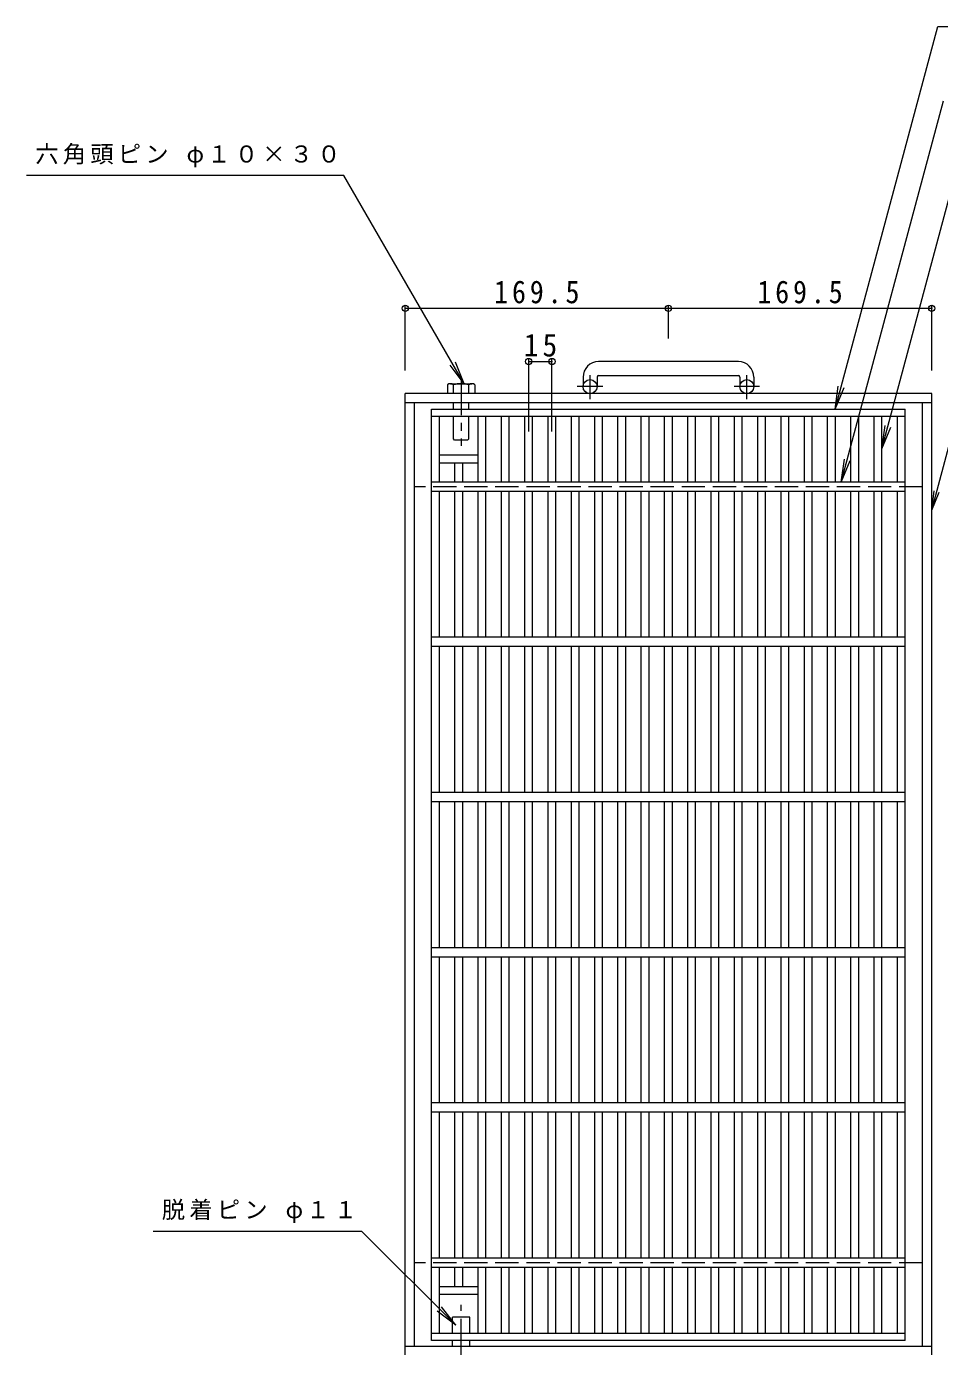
# Model space of a CAD drawing. Units: millimetres, scale not verified. Extents: x -894 to 884, y -688 to 618.
# Drawn here: x -894 to -306, y -249 to 601 of the extents above; entities that cross this region are included whole.
import ezdxf

# ---------------------------------------------------------------- set-up
doc = ezdxf.new("R2010")
doc.units = ezdxf.units.MM
doc.header["$LTSCALE"] = 5
doc.header["$PDMODE"] = 32
doc.header["$PDSIZE"] = 4
doc.linetypes.add('CHAIN1', pattern=[8, 5, -1, 1, -1])
doc.linetypes.add('DASHED3', pattern=[4, 3, -1])
for name, color, linetype, lineweight in [('A-1', 2, 'Continuous', 9), ('A-2', 3, 'Continuous', 9), ('A-4', 7, 'Continuous', 9), ('A-5', 7, 'Continuous', 9), ('A-9', 4, 'Continuous', 9)]:
    doc.layers.add(name, color=color, linetype=linetype, lineweight=lineweight)
doc.styles.add('ＭＳ ゴシック', font='')
doc.styles.get('ＭＳ ゴシック').set_extended_font_data('MS Gothic')

msp = doc.modelspace()

# ---------------------------------------------------------------- linework, layer by layer
at = {"layer": 'A-1'}
for p, q in [((-435.285, 385.27), (-525.285, 385.27)), ((-535.285, 375.27), (-535.285, 369.17)), ((-526.285, 375.27), (-526.285, 369.17)), ((-525.285, 376.27), (-435.285, 376.27)), ((-434.285, 375.27), (-434.285, 369.17)), ((-425.285, 375.27), (-425.285, 369.17)), ((-649.785, -255.33), (-649.785, 364.67)), ((-310.785, 364.67), (-649.785, 364.67)), ((-310.785, 358.67), (-649.785, 358.67)), ((-643.785, -249.33), (-643.785, 358.67)), ((-316.785, -249.33), (-316.785, 358.67)), ((-310.785, -255.33), (-310.785, 364.67)), ((-310.785, -249.33), (-649.785, -249.33))]:
    msp.add_line(p, q, dxfattribs=at)
at = {"layer": 'A-1', "linetype": 'CHAIN1'}
for p, q in [((-530.785, 361.063), (-530.785, 376.661)), ((-429.785, 361.063), (-429.785, 376.661)), ((-522.622, 369.17), (-539.029, 369.17)), ((-421.622, 369.17), (-438.029, 369.17))]:
    msp.add_line(p, q, dxfattribs=at)
at = {"layer": 'A-1', "linetype": 'DASHED3'}
for p, q in [((-316.785, 304.671), (-643.785, 304.671)), ((-316.785, -195.331), (-643.785, -195.331))]:
    msp.add_line(p, q, dxfattribs=at)
at = {"layer": 'A-1'}
for centre in [(-530.785, 369.17), (-429.785, 369.17)]:
    msp.add_circle(centre, 4.5, dxfattribs=at)
for centre, radius, start, end in [((-525.285, 375.27), 10, 90, 180), ((-435.285, 375.27), 10, 0, 90), ((-525.285, 375.27), 1, 90, 180), ((-435.285, 375.27), 1, 0, 90)]:
    msp.add_arc(centre, radius, start, end, dxfattribs=at)
at = {"layer": 'A-2'}
for p, q in [((-632.785, -245.33), (-632.785, 354.671)), ((-632.785, 354.671), (-327.785, 354.671)), ((-632.785, 350.17), (-327.785, 350.17)), ((-627.785, 307.67), (-627.785, 350.17)), ((-602.785, 307.67), (-602.785, 350.17)), ((-597.785, 307.67), (-597.785, 350.17)), ((-587.785, 307.67), (-587.785, 350.17)), ((-582.785, 307.67), (-582.785, 350.17)), ((-572.785, 307.67), (-572.785, 350.17)), ((-567.785, 307.67), (-567.785, 350.17)), ((-557.785, 307.67), (-557.785, 350.17)), ((-552.785, 307.67), (-552.785, 350.17)), ((-542.785, 307.67), (-542.785, 350.17)), ((-537.785, 307.67), (-537.785, 350.17)), ((-527.785, 307.67), (-527.785, 350.17)), ((-522.785, 307.67), (-522.785, 350.17)), ((-512.785, 307.67), (-512.785, 350.17)), ((-507.785, 307.67), (-507.785, 350.17)), ((-497.785, 307.67), (-497.785, 350.17)), ((-492.785, 307.67), (-492.785, 350.17)), ((-482.785, 307.67), (-482.785, 350.17)), ((-477.785, 307.67), (-477.785, 350.17)), ((-467.785, 307.67), (-467.785, 350.17)), ((-462.785, 307.67), (-462.785, 350.17)), ((-452.785, 307.67), (-452.785, 350.17)), ((-447.785, 307.67), (-447.785, 350.17)), ((-437.785, 307.67), (-437.785, 350.17)), ((-432.785, 307.67), (-432.785, 350.17)), ((-422.785, 307.67), (-422.785, 350.17)), ((-417.785, 307.67), (-417.785, 350.17)), ((-407.785, 307.67), (-407.785, 350.17)), ((-402.785, 307.67), (-402.785, 350.17)), ((-392.785, 307.67), (-392.785, 350.17)), ((-387.785, 307.67), (-387.785, 350.17)), ((-377.785, 307.67), (-377.785, 350.17)), ((-372.785, 307.67), (-372.785, 350.17)), ((-362.785, 307.67), (-362.785, 350.17)), ((-357.785, 307.67), (-357.785, 350.17)), ((-347.785, 307.67), (-347.785, 350.17)), ((-342.785, 307.67), (-342.785, 350.17)), ((-332.785, 307.67), (-332.785, 350.17)), ((-327.785, -245.33), (-327.785, 354.671)), ((-617.785, 307.67), (-617.785, 320.17)), ((-612.785, 307.67), (-612.785, 320.17)), ((-327.785, 307.67), (-632.785, 307.67)), ((-327.785, 301.67), (-632.785, 301.67)), ((-627.785, 207.67), (-627.785, 301.67)), ((-617.785, 207.67), (-617.785, 301.67)), ((-612.785, 207.67), (-612.785, 301.67)), ((-602.785, 207.67), (-602.785, 301.67)), ((-597.785, 207.67), (-597.785, 301.67)), ((-587.785, 207.67), (-587.785, 301.67)), ((-582.785, 207.67), (-582.785, 301.67)), ((-572.785, 207.67), (-572.785, 301.67)), ((-567.785, 207.67), (-567.785, 301.67)), ((-557.785, 207.67), (-557.785, 301.67)), ((-552.785, 207.67), (-552.785, 301.67)), ((-542.785, 207.67), (-542.785, 301.67)), ((-537.785, 207.67), (-537.785, 301.67)), ((-527.785, 207.67), (-527.785, 301.67)), ((-522.785, 207.67), (-522.785, 301.67)), ((-512.785, 207.67), (-512.785, 301.67)), ((-507.785, 207.67), (-507.785, 301.67)), ((-497.785, 207.67), (-497.785, 301.67)), ((-492.785, 207.67), (-492.785, 301.67)), ((-482.785, 207.67), (-482.785, 301.67)), ((-477.785, 207.67), (-477.785, 301.67)), ((-467.785, 207.67), (-467.785, 301.67)), ((-462.785, 207.67), (-462.785, 301.67)), ((-452.785, 207.67), (-452.785, 301.67)), ((-447.785, 207.67), (-447.785, 301.67)), ((-437.785, 207.67), (-437.785, 301.67)), ((-432.785, 207.67), (-432.785, 301.67)), ((-422.785, 207.67), (-422.785, 301.67)), ((-417.785, 207.67), (-417.785, 301.67)), ((-407.785, 207.67), (-407.785, 301.67)), ((-402.785, 207.67), (-402.785, 301.67)), ((-392.785, 207.67), (-392.785, 301.67)), ((-387.785, 207.67), (-387.785, 301.67)), ((-377.785, 207.67), (-377.785, 301.67)), ((-372.785, 207.67), (-372.785, 301.67)), ((-362.785, 207.67), (-362.785, 301.67)), ((-357.785, 207.67), (-357.785, 301.67)), ((-347.785, 207.67), (-347.785, 301.67)), ((-342.785, 207.67), (-342.785, 301.67)), ((-332.785, 207.67), (-332.785, 301.67)), ((-327.785, 207.67), (-632.785, 207.67)), ((-327.785, 201.67), (-632.785, 201.67)), ((-627.785, 107.67), (-627.785, 201.67)), ((-617.785, 107.67), (-617.785, 201.67)), ((-612.785, 107.67), (-612.785, 201.67)), ((-602.785, 107.67), (-602.785, 201.67)), ((-597.785, 107.67), (-597.785, 201.67)), ((-587.785, 107.67), (-587.785, 201.67)), ((-582.785, 107.67), (-582.785, 201.67)), ((-572.785, 107.67), (-572.785, 201.67)), ((-567.785, 107.67), (-567.785, 201.67)), ((-557.785, 107.67), (-557.785, 201.67)), ((-552.785, 107.67), (-552.785, 201.67)), ((-542.785, 107.67), (-542.785, 201.67)), ((-537.785, 107.67), (-537.785, 201.67)), ((-527.785, 107.67), (-527.785, 201.67)), ((-522.785, 107.67), (-522.785, 201.67)), ((-512.785, 107.67), (-512.785, 201.67)), ((-507.785, 107.67), (-507.785, 201.67)), ((-497.785, 107.67), (-497.785, 201.67)), ((-492.785, 107.67), (-492.785, 201.67)), ((-482.785, 107.67), (-482.785, 201.67)), ((-477.785, 107.67), (-477.785, 201.67)), ((-467.785, 107.67), (-467.785, 201.67)), ((-462.785, 107.67), (-462.785, 201.67)), ((-452.785, 107.67), (-452.785, 201.67)), ((-447.785, 107.67), (-447.785, 201.67)), ((-437.785, 107.67), (-437.785, 201.67)), ((-432.785, 107.67), (-432.785, 201.67)), ((-422.785, 107.67), (-422.785, 201.67)), ((-417.785, 107.67), (-417.785, 201.67)), ((-407.785, 107.67), (-407.785, 201.67)), ((-402.785, 107.67), (-402.785, 201.67)), ((-392.785, 107.67), (-392.785, 201.67)), ((-387.785, 107.67), (-387.785, 201.67)), ((-377.785, 107.67), (-377.785, 201.67)), ((-372.785, 107.67), (-372.785, 201.67)), ((-362.785, 107.67), (-362.785, 201.67)), ((-357.785, 107.67), (-357.785, 201.67)), ((-347.785, 107.67), (-347.785, 201.67)), ((-342.785, 107.67), (-342.785, 201.67)), ((-332.785, 107.67), (-332.785, 201.67)), ((-327.785, 107.67), (-632.785, 107.67)), ((-327.785, 101.67), (-632.785, 101.67)), ((-627.785, 7.67), (-627.785, 101.67)), ((-617.785, 7.67), (-617.785, 101.67)), ((-612.785, 7.67), (-612.785, 101.67)), ((-602.785, 7.67), (-602.785, 101.67)), ((-597.785, 7.67), (-597.785, 101.67)), ((-587.785, 7.67), (-587.785, 101.67)), ((-582.785, 7.67), (-582.785, 101.67)), ((-572.785, 7.67), (-572.785, 101.67)), ((-567.785, 7.67), (-567.785, 101.67)), ((-557.785, 7.67), (-557.785, 101.67)), ((-552.785, 7.67), (-552.785, 101.67)), ((-542.785, 7.67), (-542.785, 101.67)), ((-537.785, 7.67), (-537.785, 101.67)), ((-527.785, 7.67), (-527.785, 101.67)), ((-522.785, 7.67), (-522.785, 101.67)), ((-512.785, 7.67), (-512.785, 101.67)), ((-507.785, 7.67), (-507.785, 101.67)), ((-497.785, 7.67), (-497.785, 101.67)), ((-492.785, 7.67), (-492.785, 101.67)), ((-482.785, 7.67), (-482.785, 101.67)), ((-477.785, 7.67), (-477.785, 101.67)), ((-467.785, 7.67), (-467.785, 101.67)), ((-462.785, 7.67), (-462.785, 101.67)), ((-452.785, 7.67), (-452.785, 101.67)), ((-447.785, 7.67), (-447.785, 101.67)), ((-437.785, 7.67), (-437.785, 101.67)), ((-432.785, 7.67), (-432.785, 101.67)), ((-422.785, 7.67), (-422.785, 101.67)), ((-417.785, 7.67), (-417.785, 101.67)), ((-407.785, 7.67), (-407.785, 101.67)), ((-402.785, 7.67), (-402.785, 101.67)), ((-392.785, 7.67), (-392.785, 101.67)), ((-387.785, 7.67), (-387.785, 101.67)), ((-377.785, 7.67), (-377.785, 101.67)), ((-372.785, 7.67), (-372.785, 101.67)), ((-362.785, 7.67), (-362.785, 101.67)), ((-357.785, 7.67), (-357.785, 101.67)), ((-347.785, 7.67), (-347.785, 101.67)), ((-342.785, 7.67), (-342.785, 101.67)), ((-332.785, 7.67), (-332.785, 101.67)), ((-327.785, 7.67), (-632.785, 7.67)), ((-327.785, 1.67), (-632.785, 1.67)), ((-627.785, -92.33), (-627.785, 1.67)), ((-617.785, -92.33), (-617.785, 1.67)), ((-612.785, -92.33), (-612.785, 1.67)), ((-602.785, -92.33), (-602.785, 1.67)), ((-597.785, -92.33), (-597.785, 1.67)), ((-587.785, -92.33), (-587.785, 1.67)), ((-582.785, -92.33), (-582.785, 1.67)), ((-572.785, -92.33), (-572.785, 1.67)), ((-567.785, -92.33), (-567.785, 1.67)), ((-557.785, -92.33), (-557.785, 1.67)), ((-552.785, -92.33), (-552.785, 1.67)), ((-542.785, -92.33), (-542.785, 1.67)), ((-537.785, -92.33), (-537.785, 1.67)), ((-527.785, -92.33), (-527.785, 1.67)), ((-522.785, -92.33), (-522.785, 1.67)), ((-512.785, -92.33), (-512.785, 1.67)), ((-507.785, -92.33), (-507.785, 1.67)), ((-497.785, -92.33), (-497.785, 1.67)), ((-492.785, -92.33), (-492.785, 1.67)), ((-482.785, -92.33), (-482.785, 1.67)), ((-477.785, -92.33), (-477.785, 1.67)), ((-467.785, -92.33), (-467.785, 1.67)), ((-462.785, -92.33), (-462.785, 1.67)), ((-452.785, -92.33), (-452.785, 1.67)), ((-447.785, -92.33), (-447.785, 1.67)), ((-437.785, -92.33), (-437.785, 1.67)), ((-432.785, -92.33), (-432.785, 1.67)), ((-422.785, -92.33), (-422.785, 1.67)), ((-417.785, -92.33), (-417.785, 1.67)), ((-407.785, -92.33), (-407.785, 1.67)), ((-402.785, -92.33), (-402.785, 1.67)), ((-392.785, -92.33), (-392.785, 1.67)), ((-387.785, -92.33), (-387.785, 1.67)), ((-377.785, -92.33), (-377.785, 1.67)), ((-372.785, -92.33), (-372.785, 1.67)), ((-362.785, -92.33), (-362.785, 1.67)), ((-357.785, -92.33), (-357.785, 1.67)), ((-347.785, -92.33), (-347.785, 1.67)), ((-342.785, -92.33), (-342.785, 1.67)), ((-332.785, -92.33), (-332.785, 1.67)), ((-327.785, -92.33), (-632.785, -92.33)), ((-327.785, -98.33), (-632.785, -98.33)), ((-627.785, -192.33), (-627.785, -98.33)), ((-617.785, -192.33), (-617.785, -98.33)), ((-612.785, -192.33), (-612.785, -98.33)), ((-602.785, -192.33), (-602.785, -98.33)), ((-597.785, -192.33), (-597.785, -98.33)), ((-587.785, -192.33), (-587.785, -98.33)), ((-582.785, -192.33), (-582.785, -98.33)), ((-572.785, -192.33), (-572.785, -98.33)), ((-567.785, -192.33), (-567.785, -98.33)), ((-557.785, -192.33), (-557.785, -98.33)), ((-552.785, -192.33), (-552.785, -98.33)), ((-542.785, -192.33), (-542.785, -98.33)), ((-537.785, -192.33), (-537.785, -98.33)), ((-527.785, -192.33), (-527.785, -98.33)), ((-522.785, -192.33), (-522.785, -98.33)), ((-512.785, -192.33), (-512.785, -98.33)), ((-507.785, -192.33), (-507.785, -98.33)), ((-497.785, -192.33), (-497.785, -98.33)), ((-492.785, -192.33), (-492.785, -98.33)), ((-482.785, -192.33), (-482.785, -98.33)), ((-477.785, -192.33), (-477.785, -98.33)), ((-467.785, -192.33), (-467.785, -98.33)), ((-462.785, -192.33), (-462.785, -98.33)), ((-452.785, -192.33), (-452.785, -98.33)), ((-447.785, -192.33), (-447.785, -98.33)), ((-437.785, -192.33), (-437.785, -98.33)), ((-432.785, -192.33), (-432.785, -98.33)), ((-422.785, -192.33), (-422.785, -98.33)), ((-417.785, -192.33), (-417.785, -98.33)), ((-407.785, -192.33), (-407.785, -98.33)), ((-402.785, -192.33), (-402.785, -98.33)), ((-392.785, -192.33), (-392.785, -98.33)), ((-387.785, -192.33), (-387.785, -98.33)), ((-377.785, -192.33), (-377.785, -98.33)), ((-372.785, -192.33), (-372.785, -98.33)), ((-362.785, -192.33), (-362.785, -98.33)), ((-357.785, -192.33), (-357.785, -98.33)), ((-347.785, -192.33), (-347.785, -98.33)), ((-342.785, -192.33), (-342.785, -98.33)), ((-332.785, -192.33), (-332.785, -98.33)), ((-327.785, -192.33), (-632.785, -192.33)), ((-327.785, -198.33), (-632.785, -198.33)), ((-627.785, -240.831), (-627.785, -198.33)), ((-617.785, -210.831), (-617.785, -198.33)), ((-612.785, -210.831), (-612.785, -198.33)), ((-602.785, -240.831), (-602.785, -198.33)), ((-597.785, -240.831), (-597.785, -198.33)), ((-587.785, -240.831), (-587.785, -198.33)), ((-582.785, -240.831), (-582.785, -198.33)), ((-572.785, -240.831), (-572.785, -198.33)), ((-567.785, -240.831), (-567.785, -198.33)), ((-557.785, -240.831), (-557.785, -198.33)), ((-552.785, -240.831), (-552.785, -198.33)), ((-542.785, -240.831), (-542.785, -198.33)), ((-537.785, -240.831), (-537.785, -198.33)), ((-527.785, -240.831), (-527.785, -198.33)), ((-522.785, -240.831), (-522.785, -198.33)), ((-512.785, -240.831), (-512.785, -198.33)), ((-507.785, -240.831), (-507.785, -198.33)), ((-497.785, -240.831), (-497.785, -198.33)), ((-492.785, -240.831), (-492.785, -198.33)), ((-482.785, -240.831), (-482.785, -198.33)), ((-477.785, -240.831), (-477.785, -198.33)), ((-467.785, -240.831), (-467.785, -198.33)), ((-462.785, -240.831), (-462.785, -198.33)), ((-452.785, -240.831), (-452.785, -198.33)), ((-447.785, -240.831), (-447.785, -198.33)), ((-437.785, -240.831), (-437.785, -198.33)), ((-432.785, -240.831), (-432.785, -198.33)), ((-422.785, -240.831), (-422.785, -198.33)), ((-417.785, -240.831), (-417.785, -198.33)), ((-407.785, -240.831), (-407.785, -198.33)), ((-402.785, -240.831), (-402.785, -198.33)), ((-392.785, -240.831), (-392.785, -198.33)), ((-387.785, -240.831), (-387.785, -198.33)), ((-377.785, -240.831), (-377.785, -198.33)), ((-372.785, -240.831), (-372.785, -198.33)), ((-362.785, -240.831), (-362.785, -198.33)), ((-357.785, -240.831), (-357.785, -198.33)), ((-347.785, -240.831), (-347.785, -198.33)), ((-342.785, -240.831), (-342.785, -198.33)), ((-332.785, -240.831), (-332.785, -198.33)), ((-327.785, -240.831), (-632.785, -240.831)), ((-327.785, -245.33), (-632.785, -245.33))]:
    msp.add_line(p, q, dxfattribs=at)
at = {"layer": 'A-4'}
for p, q in [((-649.785, 379.67), (-649.785, 421.47)), ((-649.785, 419.67), (-310.785, 419.67)), ((-480.285, 400.27), (-480.285, 421.47)), ((-310.785, 379.67), (-310.785, 421.47)), ((-570.285, 340.356), (-570.285, 386.856)), ((-570.285, 385.356), (-555.345, 385.356)), ((-555.345, 340.356), (-555.345, 386.856))]:
    msp.add_line(p, q, dxfattribs=at)
for p in [(-649.785, 419.67), (-480.285, 419.67), (-310.785, 419.67), (-570.285, 385.356), (-555.345, 385.356)]:
    msp.add_point(p, dxfattribs=at)
at = {"layer": 'A-5'}
for p, q in [((-372.911, 354.671), (-306.835, 601.27)), ((-306.835, 601.27), (-80.412, 601.27)), ((-368.969, 307.67), (-303.16, 553.27)), ((-689.265, 505.27), (-893.732, 505.27)), ((-611.785, 371.07), (-689.265, 505.27)), ((-611.785, 371.07), (-620.916, 382.971)), ((-611.785, 371.07), (-617.525, 384.928)), ((-372.911, 354.671), (-370.953, 369.542)), ((-372.911, 354.671), (-367.171, 368.529)), ((-342.785, 329.17), (-340.827, 344.042)), ((-342.785, 329.17), (-337.045, 343.028)), ((-368.969, 307.67), (-367.011, 322.541)), ((-368.969, 307.67), (-363.229, 321.528)), ((-310.785, 289.557), (-309.153, 301.95)), ((-310.785, 289.557), (-306.001, 301.106)), ((-677.785, -175.08), (-812.159, -175.08)), ((-617.285, -235.58), (-677.785, -175.08)), ((-617.285, -235.58), (-629.185, -226.449)), ((-617.285, -235.58), (-626.416, -223.68))]:
    msp.add_line(p, q, dxfattribs=at)
for points in [[(-342.785, 329.17), (-295.599, 505.27), (-83.174, 505.27)], [(-310.785, 289.557), (-271.741, 435.27), (-193.601, 435.27)]]:
    msp.add_lwpolyline(points, dxfattribs=at)
at = {"layer": 'A-9', "linetype": 'CHAIN1'}
for p, q in [((-613.785, 375.769), (-613.785, 331.137)), ((-613.785, -296.357), (-613.785, -222.434))]:
    msp.add_line(p, q, dxfattribs=at)
at = {"layer": 'A-9'}
for p, q in [((-622.67, 370.327), (-622.67, 364.67)), ((-620.727, 371.07), (-606.843, 371.07)), ((-618.785, 364.67), (-618.785, 370.327)), ((-608.785, 364.67), (-608.785, 370.327)), ((-604.9, 370.327), (-604.9, 364.67)), ((-618.785, 354.671), (-618.785, 358.67)), ((-608.785, 354.671), (-608.785, 358.67)), ((-618.785, 335.482), (-618.785, 350.171)), ((-608.785, 335.482), (-608.785, 350.171)), ((-617.973, 334.67), (-618.785, 335.482)), ((-609.597, 334.67), (-617.973, 334.67)), ((-609.597, 334.67), (-608.785, 335.482)), ((-627.785, 325.17), (-602.785, 325.17)), ((-627.785, 320.17), (-602.785, 320.17)), ((-602.785, -210.831), (-627.785, -210.831)), ((-602.785, -215.831), (-627.785, -215.831)), ((-608.285, -230.33), (-619.285, -230.33)), ((-619.285, -240.83), (-619.285, -230.33)), ((-608.285, -240.83), (-608.285, -230.33)), ((-619.285, -249.33), (-619.285, -245.33)), ((-608.285, -249.33), (-608.285, -245.33))]:
    msp.add_line(p, q, dxfattribs=at)
for centre, radius, start, end in [((-620.727, 368.16), 2.91, 48.12389, 131.8763), ((-613.785, 353.88), 17.19, 73.09029, 106.90971), ((-606.843, 368.16), 2.91, 48.1237, 131.87611)]:
    msp.add_arc(centre, radius, start, end, dxfattribs=at)

# ---------------------------------------------------------------- texts
at = {"layer": 'A-4', "color": 2, "char_height": 14.66, "attachment_point": 7, "style": 'ＭＳ ゴシック'}
for s, insert in [('\\T1.28;\\W0.9;169.5', (-592.535, 422.67)), ('\\T1.28;\\W0.9;169.5', (-423.035, 422.67)), ('\\T1.27;\\W0.95;15', (-573.44, 388.356))]:
    msp.add_mtext(s, dxfattribs=dict(at, insert=insert))
at = {"layer": 'A-5', "char_height": 11, "attachment_point": 7, "style": 'ＭＳ ゴシック'}
for s, insert in [('\\T1.18;六角頭ピン\\~φ１０×３０', (-888.015, 510.568)), ('\\T1.18;脱着ピン\\~φ１１', (-806.535, -169.621))]:
    msp.add_mtext(s, dxfattribs=dict(at, insert=insert))

doc.saveas('drawing.dxf')
